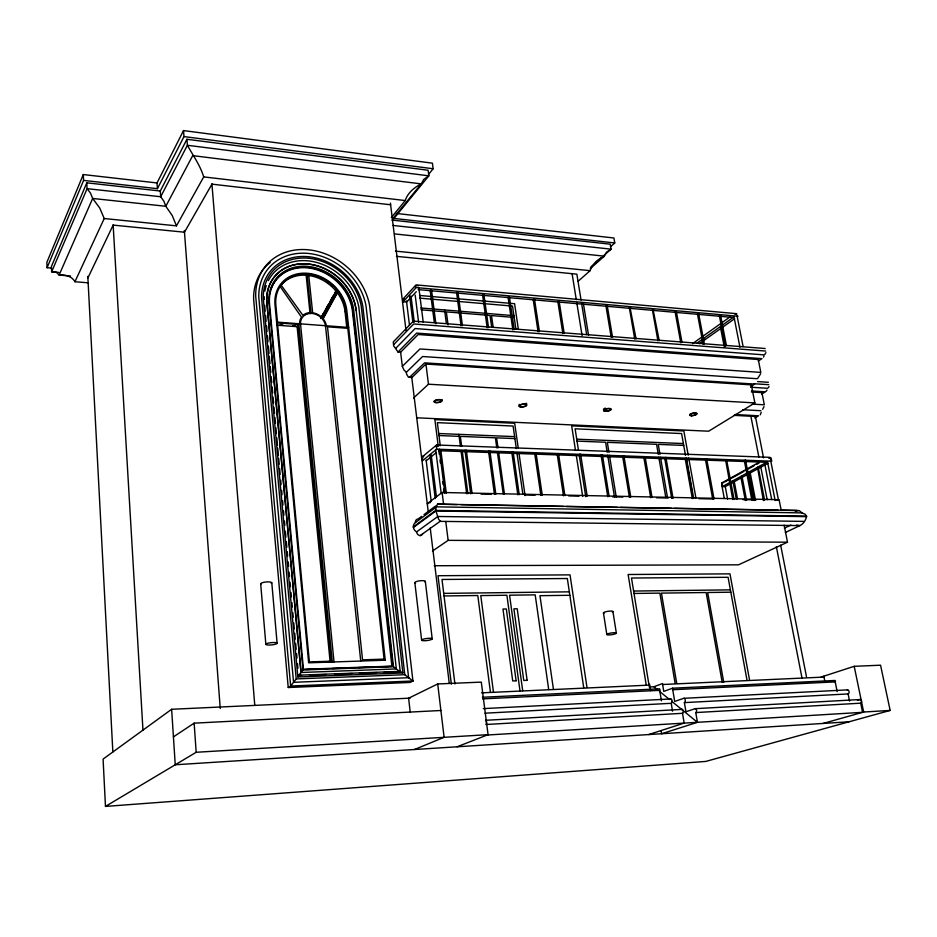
<?xml version="1.0" encoding="UTF-8"?>
<svg xmlns="http://www.w3.org/2000/svg" width="937" height="937" viewBox="0 0 937 937"><rect width="100%" height="100%" fill="white"/><g stroke="black" fill="none" stroke-linecap="round" stroke-linejoin="round"><path stroke-width="1.41" d="M412.924 322.469L409.68 296.42L410.289 296.045L411.038 296.221L414.295 322.269M434.335 322.668L430.165 290.411L430.786 290.025L431.535 290.212L435.892 323.874M431.535 290.212L430.212 290.482M761.219 412.339L760.27 414.798M461.074 325.877L456.6 292.754L457.233 292.367L457.959 292.555L462.445 325.678M441.842 493.658C439.734 492.885 445.157 491.714 444.665 493.143M487.205 327.903L482.578 295.05L483.211 294.675L483.925 294.85L488.552 327.704M483.914 294.921L482.578 295.05M765.904 352.628L764.744 354.573M512.867 329.894L508.1 297.31L508.744 296.935L509.447 297.111L514.214 329.695M509.447 297.111L508.627 297.498M489.91 451.002L495.825 494.174L494.443 494.267L488.528 451.142M538.096 331.85L533.188 299.524L533.832 299.161L534.523 299.336L539.431 331.651M534.5 299.407L533.223 299.594M760.668 373.711L757.693 378.396M562.856 333.513L557.855 301.714L558.511 301.339L559.178 301.515L564.179 333.314M559.178 301.515L557.855 301.714M763.948 356.048L763.526 357.126M583.411 303.67L582.1 303.857L583.411 303.67L588.541 335.212M578.094 281.299L590.134 270.664C592.137 263.859 598.169 259.104 604.342 256.164L606.462 252.229L611.053 249.16L610.198 244.182L392.322 220.113M764.03 406.623L762.659 409.258M769.019 386.548L768.281 387.789M391.361 217.571L405.229 200.553C407.654 192.893 414.306 187.4 421.263 183.886L423.735 179.4L428.853 175.84L428.115 170.241L186.92 139.273L160.297 191.019L160.695 196.747L163.893 201.244L165.814 206.281L172.256 215.545L176.449 225.852L104.218 218.532L99.72 207.979L92.658 198.457L90.608 193.291L87.094 188.665L86.79 182.82L160.297 191.019M611.193 337.261L605.946 305.966L606.602 305.614L607.246 305.778L612.505 337.074M607.246 305.778L605.97 306.036M634.759 339.089L629.395 308.039L630.062 307.687L636.059 338.901M630.648 307.922L629.406 308.109M428.549 174.387L433.152 168.754L432.402 163.167L183.511 130.583L157.029 182.949L83.288 174.551L46.85 262.372L47.084 267.724L51.371 268.087M47.084 267.724L83.592 180.396L83.288 174.551M86.79 182.82L51.418 266.436L51.652 271.8L58.808 272.409M657.938 340.892L652.457 310.088L653.124 309.737L659.226 340.705M653.71 309.971L652.457 310.088M402.875 672.953L400.193 671.372L299.067 675.19L297.837 676.971L402.875 672.953L361.26 306.282A52.847 43.887 39.9 0 0 307.793 258.19A52.847 43.887 39.9 0 0 263.274 298.317L297.837 676.971M676.409 311.904L675.144 312.091L676.397 311.845L682.007 342.415M87.844 282.787L74.948 281.732L104.218 218.532M87.891 277.949L113.143 225.103L184.472 232.212L211.938 184.144L390.624 204.77M384.076 672.321L400.005 671.712L396.339 668.924A13.809 5.681 38.8 0 0 395.145 667.987L393.458 666.734A4.287 1.769 38.8 0 0 392.849 666.301L352.898 310.569A44.812 37.257 39.8 0 0 307.137 267.221A44.812 37.257 39.8 0 0 269.551 303.928L303.471 669.276L301.866 671.396A14.418 1.593 -47.5 0 1 300.953 672.497L298.61 675.554L301.515 675.448M767.016 390.085L765.951 391.467M83.592 180.396L157.428 188.677L183.98 136.591L183.511 130.583M288.221 687.512L410.101 682.452L412.936 681L404.772 674.699L362.83 306.317A54.604 45.351 39.9 0 0 307.582 256.633A54.604 45.351 39.9 0 0 261.587 298.071L296.209 678.927L290.646 686.036L288.221 687.512L253.622 299.161A61.198 50.891 39.8 0 1 266.213 266.038M720.682 315.828L719.429 316.015L720.67 315.769L726.421 345.601M322.785 318.463L337.179 292.578L337.765 293.34A37.644 31.319 39.8 0 1 345.05 311.728L346.725 327.06M176.449 225.852L203.716 176.894C200.225 165.369 193.116 155.624 187.388 145.282L186.92 139.273M320.606 318.334L324.085 312.103M325.467 309.62L328.243 304.642M330.328 300.906L333.103 295.928M334.942 289.674L336.114 291.056L320.829 318.475L337.039 289.92L335.868 288.537A37.703 31.354 39.8 0 0 310.077 274.389M672.989 498.004L665.914 457.397M705.362 459.06L706.603 458.779M726.562 459.645L734.058 499.234M280.233 286.277L281.99 283.958A37.703 31.354 39.8 0 1 305.696 274.002L307.031 274.084L310.955 312.536L310.053 313.661L306.141 275.244L307.031 274.084M712.823 498.929L713.9 498.952M310.065 274.283L308.601 274.108L307.711 275.279L309.175 275.455M749.495 471.768L748.792 472.084L754.273 500.534M661.147 730.895L661.616 733.741L697.456 722.31L695.769 712.565A1.979 1.136 84.6 0 0 696.542 710.258A1.979 1.136 84.6 0 0 695.102 708.688L685.943 711.757L684.385 702.621A2.19 1.253 85 0 0 685.228 700.056A2.19 1.253 85 0 0 683.659 698.334L674.71 701.45L672.731 689.726L835.207 681.902L835.523 681.047L835.043 680.473L672.59 688.203L663.747 691.401L662.506 683.553L653.885 686.751L657.235 689.48M392.58 218.953L421.263 183.886L192.694 155.636L165.814 206.281L92.658 198.457L59.101 275.068L70.544 276.017M392.263 220.5L428.853 175.84L187.388 145.282L160.695 196.747L87.094 188.665L51.652 271.8L56.396 272.327L59.101 275.068C64.969 274.518 71.95 276.169 74.948 281.732M335.188 292.192L337.039 289.92M751.942 499.784L752.868 499.655M325.467 326.872L326.404 325.783A14.43 12.076 40.3 0 0 323.16 318.767L338.116 291.454L338.69 292.215A37.703 31.354 39.8 0 1 345.999 310.627L347.826 327.376M345.05 311.728L345.999 310.627M464.986 450.228L470.655 493.811M403.074 298.95L416.028 284.895L736.763 313.684M416.274 291.7L406.623 302.065L403.086 301.773L416.204 287.589L738.098 316.249M764.077 354.877L415.091 328.547L395.613 348.47L393.716 346.046A5.317 4.392 45.1 0 1 393.575 344.757L413.721 323.979L765.67 351.047M395.613 348.47L398.002 352.031L416.66 333.103L761.945 358.648L758.291 361.026M398.002 352.031L400.626 352.207L418.16 334.509L758.256 359.515L760.821 372.411L419.963 348.962L402.336 366.344L403.999 370.045L406.365 372.27A7.531 6.254 46.6 0 0 406.599 374.144L408.309 377.025L411.8 377.588L425.937 364.06L751.322 384.861M406.365 372.27L422.587 356.517L757.178 378.712M409.41 377.435L424.602 362.865L754.66 384.088L751.029 386.384M413.545 398.002L428.467 384.217L754.871 402.91L751.24 384.486M610.444 246.806L614.766 242.964L613.911 237.986L396.363 213.449M590.486 267.385L592.652 265.464M595.897 262.594L601.308 257.792M603.475 255.871L611.053 249.16L392.966 225.442M590.251 268.626L604.342 256.164L394.5 233.91M400.193 671.372L358.848 307.231A51.02 42.399 39.8 0 0 317.795 262.758A51.02 42.399 39.8 0 0 268.345 280.655M601.109 455.218L602.444 455.089L609.144 496.575M423.149 456.12L436.595 444.993L769.745 457.326L771.116 458.017L771.76 461.191L436.56 449.186L422.587 460.676L422.177 457.361A1.359 1.16 50.4 0 1 423.044 456.132L423.84 456.143M426.218 460.793L436.314 452.548M427.225 503.731L442.112 492.487L779.104 499.702L781.06 509.623M421.662 516.334L418.171 518.922A3.842 3.326 53.7 0 0 415.442 522.541A6.02 5.212 54 0 0 413.393 527.484L435.799 511.005L806.698 516.638L805.199 514.261L802.049 512.902L436.63 506.847L415.442 522.541M423.981 514.612L435.6 505.98M435.728 510.407L413.322 526.91A6.009 5.212 53.9 0 0 416.567 531.923A3.853 3.338 54.3 0 0 420.174 535.613L440.062 521.37L799.94 525.598C803.606 523.947 805.972 519.953 806.593 516.123L435.728 510.407L438.657 519.356L440.683 521.405M410.183 698.135L171.635 709.286L103.082 759.099L105.471 806.417L705.76 761.43L890.15 710.422L880.557 665.2L854.204 666.312L821.105 677.064M416.567 531.923L437.837 516.486L803.759 521.382M692.537 343.656L729.9 317.011M696.952 343.188L733.156 317.467L418.195 289.615M699.33 343.703L720.471 328.735M722.825 327.072L734.573 318.744M432.496 551.026L448.144 540.344L787.502 542.195L784.14 525.2M173.427 736.869L194.146 723.153L440.894 710.492M481.536 692.853L649.646 685.099L649.493 684.151M662.6 684.502L823.986 677.076L823.81 676.186M482.567 698.873L659.695 690.346L659.999 689.644L659.554 688.824L482.461 697.257M429.942 454.89L435.19 498.554M300.953 672.497L396.339 668.924L356.165 310.241A47.963 39.858 39.8 0 0 307.195 263.906A47.963 39.858 39.8 0 0 266.963 303.108L301.035 672.45L266.881 303.201A47.951 39.858 39.8 0 1 307.113 264A47.951 39.858 39.8 0 1 356.072 310.323M672.731 689.726L672.59 688.203M761.676 394.114L765.365 391.83L751.509 390.975M325.502 661.967L332.213 661.147L309.386 661.92L277.446 322.89L298.903 324.471L297.123 326.685L277.235 325.221M754.871 402.91L708.653 431.207L416.66 417.797M754.789 418.019L758.548 415.77L734.866 414.529M105.471 806.417L196.173 752.282L488.072 734.667L481.29 682.113L437.708 683.963L408.626 698.217L410.242 712.46M722.134 482.719L759.239 462.222M724.746 481.969L728.564 479.861M731.118 478.456L743.861 471.428M747.679 469.32L754.051 465.794M756.604 464.389L759.146 462.983M723.563 482.684L722.486 482.637A1.183 0.902 59.2 0 0 721.724 483.738L722.263 486.619L766.642 462.292L438.563 450.709M767.977 463.253L725.097 486.701L722.263 486.619M795.255 511.215L799.284 510.595L802.049 512.902M540.93 495.204L542.242 495.123L535.987 452.676M725.531 459.61L732.757 499.503M784.363 528.163L790.887 525.06M785.382 532.474L799.94 525.598L796.555 525.153M671.794 498.039L673.024 497.957M787.502 542.195L738.532 564.824L434.218 565.737M422.95 457.104L422.247 457.561L422.88 458.017M414.459 749.506L444.115 737.314L437.708 683.963M457.045 746.801L488.072 734.667M428.584 502.876L428.174 503.649M586.012 496.13L587.194 496.095L580.624 454.293L579.605 454.258M629.617 497.067L630.765 497.043L623.913 455.862M722.509 483.515L721.607 484.007L724.266 498.332M648.662 734.573L684.174 723.106L682.511 713.315A1.991 1.124 84.8 0 0 683.272 711.007A1.991 1.124 84.8 0 0 681.855 709.426M857.437 700.29L859.955 699.552A1.862 1.253 82.2 0 1 861.536 701.017A1.862 1.253 82.2 0 1 860.705 703.183L862.59 712.319L487.17 735.018M823.096 723.446L863.645 712.026L890.15 710.422M776.152 499.901L778.424 499.843L770.519 459.844M798.125 510.454L437.485 504.141L435.904 507.971L435.799 511.005M768.82 458.263L770.12 458.31M429.451 502.689L430.364 502.63M849.074 721.783L175.242 764.768L171.635 709.286M487.275 724.418L682.511 713.315M695.769 712.565L860.705 703.183M485.53 720.295L682.148 709.391M695.406 708.665L860.283 699.517M485.026 713.186L671.232 703.312A2.202 1.242 85.2 0 0 672.063 700.735A2.202 1.242 85.2 0 0 670.505 699.002M684.385 702.621L848.114 693.93A2.061 1.382 82.8 0 0 849.039 691.518A2.061 1.382 82.8 0 0 847.294 689.913M483.258 708.618L670.833 698.967M683.975 698.299L847.657 689.878M649.165 686.973L654.998 686.704M310.206 675.12L326.135 674.511M334.825 674.183L352.207 673.527M359.457 673.246L376.838 672.59M296.209 678.927L404.772 674.699M303.471 669.276L392.556 666.125M305.895 669.475L323.394 668.854M332.131 668.538L349.63 667.905M358.379 667.589L375.866 666.957M383.151 666.699L391.9 666.383L352.417 311.119A44.777 37.234 39.8 0 0 314.656 269.165A44.777 37.234 39.8 0 0 270.723 289.756M444.044 595.955L477.788 595.51L490.449 692.326M634.021 593.461L659.871 593.121L675.097 683.202M730.825 592.196L707.669 592.5L723.739 682.241M569.848 595.288L539.958 595.686L553.416 689.222M443.716 593.379L569.333 591.833M633.623 591.048L730.403 589.865M437.485 504.141L456.893 504.574M461.273 504.656L563.418 506.437M566.346 506.495L617.413 507.385M620.341 507.432L671.407 508.322M674.324 508.381L777.944 510.185M780.861 510.232L796.907 510.513M480.974 494.068L491.222 494.279M524.861 494.994L535.097 495.204M568.736 495.919L578.984 496.142M612.622 496.844L622.859 497.067M656.497 497.781L668.21 498.027M698.92 498.671L712.085 498.952M742.807 499.597L755.972 499.878M438.984 435.529L459.118 436.349M514.893 438.598L496.61 437.86L498.015 447.945M577.028 441.104L605.583 442.264L607.211 452.313M683.705 445.415L658.242 444.384L659.988 454.445M438.727 433.515L514.612 436.63M576.723 439.184L683.378 443.564M733.999 415.36L755.409 416.473M742.818 409.738L760.914 410.722M752.352 404.128L764.323 404.807L761.91 392.626L751.404 391.982M306.141 275.244L304.806 275.162A37.644 31.319 39.8 0 0 281.123 285.117L302.956 315.406A14.43 12.076 40.3 0 1 310.955 312.536M750.607 387.227L767.368 388.281M757.576 381.582L768.375 382.296M753.735 383.725L768.855 384.697M280.011 324.694L282.845 324.905M292.789 325.631L295.623 325.842M276.602 322.082L348.669 327.435M765.154 348.505L413.358 321.122L393.247 341.97L393.575 344.757M420.795 307.98L513.921 315.664M421.018 309.819L444.817 311.763M514.179 317.432L491.503 315.582L493.12 326.978M419.6 298.13L512.516 306.083L515.9 329.098M419.507 295.471L514.589 303.693L518.395 329.484M396.398 256.34L576.852 274.154L581.069 300.109M395.449 251.116L590.134 270.664M392.662 218.286L614.766 242.964M203.716 176.894L405.229 200.553M183.98 136.591L433.152 168.754M436.595 444.993L436.56 449.186M720.53 327.341L721.701 327.06L720.483 327.294L724.242 346.842M697.526 314.176L698.709 313.825L697.479 314.129L703.125 344.195M749.998 471.779L755.527 500.276M659.472 691.307L669.522 699.517M671.759 701.333L697.456 722.31M321.754 317.374L321.25 316.882A14.313 11.982 40.3 0 0 312.653 312.782L308.601 274.108M698.662 313.766L704.366 343.891M719.429 316.074L725.179 345.905M643.754 456.869L650.7 497.688M854.204 666.312L863.645 712.026M848.114 693.93L849.578 701.087M835.207 681.902L837.151 691.541M823.986 677.076L825.017 682.253M767.555 461.964L775.157 500.522M737.068 315.863L743.088 346.479M755.363 416.227L763.538 457.865M764.662 463.616L771.701 499.515M780.673 545.182L806.464 676.631M733.952 316.636L739.937 347.24M750.783 415.735L758.853 457.033M760.516 465.572L767.192 499.749M776.34 546.599L802.049 678.271M764.639 500.288L758.232 467.329L757.506 467.305L763.374 500.557M721.97 328.395L725.461 346.549M745.524 460.032L753.102 499.456M744.236 460.301L751.802 499.726M741.987 476.23L746.578 500.253M740.757 476.5L745.337 500.51M734.069 480.587L737.513 498.824M732.839 480.845L736.283 499.081M725.215 486.315L727.604 499.116M749.448 679.489L729.97 573.854L628.118 574.51L646.167 684.642M706.662 458.825L714.017 498.8M746.894 679.583L728.084 577.286L631.491 578.024L649.13 685.884M705.362 459.107L712.706 499.081M675.144 312.091L680.742 342.719M688.215 455.23L683.846 430.973L571.675 425.855L575.494 450.334M688.73 458.088L695.933 498.039M686.446 458.134L693.673 498.402M685.497 455.37L681.586 433.562L575.107 428.806L578.48 450.404M686.2 459.317L692.396 493.799M685.123 458.322L692.349 498.589M722.193 682.312L706.147 592.512L661.452 593.109L676.69 683.132M664.591 457.584L671.677 498.144M660.491 457.315L667.495 497.524M658.313 454.375L656.568 444.314L607.317 442.334L608.956 452.384M658.816 457.256L665.809 497.488M645.078 456.635L652.047 497.5M671.232 703.312L672.543 711.183M622.578 456.061L629.406 497.231M659.695 690.346L661.428 700.829M649.646 685.099L650.559 690.639M609.425 455.253L616.218 496.903M607.68 455.195L614.461 496.868M581.537 302.991L586.679 334.614M572.109 273.768L576.29 299.688M576.759 302.569L582.1 335.68M601.086 455.277L607.773 496.762M612.915 611.521L616.347 633.131A4.814 0.878 -8.3 0 1 609.273 634.923A4.814 0.878 -8.3 0 1 609.132 633.4A4.814 0.878 -8.3 0 1 616.347 633.131M579.16 454.726L585.742 496.715M603.44 612.915L606.825 634.513M576.173 454.656L582.685 496.423M558.475 453.496L564.894 495.614M557.105 453.684L563.5 495.814M586.995 687.5L570.024 574.873L438.012 575.716L451.341 684.104M583.728 687.723L567.342 578.516L441.995 579.464L454.925 683.963M534.605 452.876L540.836 495.322M518.208 447.851L514.671 423.255L434.885 419.612L438.165 445.602M519.039 453.637L525.071 495.603M516.334 448.624L513.101 426.042L437.345 422.657L440.273 445.731M516.943 452.911L522.893 494.431M548.695 689.503L535.191 594.866L509.564 595.206L522.694 690.698M513.136 451.845L519.227 494.631M511.743 452.044L517.821 494.83M491.632 326.861L490.016 315.453L446.352 311.88L448.073 324.893M498.613 452.266L504.434 494.033M496.809 447.898L495.404 437.813L460.348 436.396L461.66 446.434M497.406 452.22L503.216 494.01M519.976 690.827L506.894 595.241L480.775 595.581L493.471 692.197M466.321 450.147L472.084 493.6M444.571 309.948L446.34 323.335M462.234 450.732L467.891 493.729M458.861 434.346L460.43 446.387M461.004 450.685L466.649 493.705M440.812 449.971L446.317 493.307M418.839 287.565L423.231 322.223M439.301 449.163L444.829 492.85M438.903 451.376L439.266 454.269M439.992 460.044L440.355 462.925M442.732 481.7L443.096 484.581M443.646 488.915L444.009 491.808M425.972 364.341L428.467 384.217M442.112 492.487L443.576 504.094M445.766 521.487L448.144 540.344M435.693 449.69L441.186 493.366M415.185 295.096L418.605 322.328M431.196 454.878L436.431 496.903M406.471 300.894L409.457 325.069M426.124 460.055L431.231 501.506M403.086 301.773L402.84 299.711A1.242 1.007 44 0 1 403.824 298.68M390.413 203.083L406.049 330.726M411.741 377.131L428.268 512.024M430.224 527.988L449.245 683.19M400.626 352.207L402.336 366.344M425.316 581.397L432.215 638.87A5.329 1.054 -7 0 1 424.332 640.732A5.329 1.054 -7 0 1 424.215 638.905A5.329 1.054 -7 0 1 432.215 638.87M414.845 582.65L421.627 640.147M360.733 661.042L325.408 325.01A13.516 11.314 40.3 0 0 311.845 313.403A13.516 11.314 40.3 0 0 300.449 323.16L334.029 661.944M298.833 323.733L332.295 662.002M297.931 324.846L331.194 661.768M297.041 325.947L330.187 662.389M277.481 322.152L275.865 305.04A37.714 31.366 39.8 0 1 279.695 287.179L280.14 286.488L301.468 317.116A14.418 12.064 40.3 0 0 299.594 323.792M264.656 305.31L265.183 311.143M265.593 315.511L266.12 321.344M266.53 325.713L267.057 331.546M267.455 335.926L267.994 341.747M268.392 346.128L269.06 353.413M269.329 356.329L269.997 363.615M270.266 366.531L270.805 372.364M271.203 376.733L271.742 382.565M272.14 386.934L272.679 392.767M273.077 397.147L273.616 402.969M274.014 407.349L274.553 413.182M274.951 417.551L275.478 423.383M275.888 427.752L276.415 433.585M276.825 437.954L277.493 445.251M277.75 448.155L278.43 455.452M278.687 458.369L279.226 464.19M279.624 468.57L280.163 474.403M280.702 480.224L281.1 484.605M281.639 490.438L282.037 494.806M282.564 500.639L282.974 505.008M283.501 510.841L283.911 515.209M284.438 521.042L284.848 525.423M285.375 531.244L285.914 537.077M286.312 541.445L286.851 547.278M287.249 551.659L287.647 556.028M288.186 561.86L288.584 566.229M289.123 572.062L289.521 576.431M290.06 582.264L290.458 586.644M290.997 592.465L291.395 596.846M291.934 602.678L292.332 607.047M292.871 612.88L293.269 617.249M293.796 623.082L294.335 628.914M294.733 633.283L295.272 639.116M295.67 643.485L296.209 649.318M296.607 653.686L297.006 658.067M297.544 663.9L297.943 668.268M271.8 582.826L277.106 643.25A5.657 1.148 -5.7 0 1 268.614 645.054A5.657 1.148 -5.7 0 1 268.72 643.04A5.657 1.148 -5.7 0 1 277.106 643.25M260.673 583.81L265.85 644.316M211.903 183.746L254.782 705.397M184.355 230.502L220.242 708.501M157.029 182.949L157.428 188.677M194.146 723.153L196.173 752.282M113.131 224.798L142.963 730.122M87.809 276.368L112.85 752.001M604.798 408.181A3.678 1.206 -9.6 0 1 605.173 408.04M519.11 404.515A3.76 1.288 -8.5 0 1 519.274 404.339M525.915 403.367A3.76 1.288 -8.5 0 1 526.278 403.613M441.514 399.642A3.865 1.359 -7.3 0 1 441.058 400.263M604.084 613.278A4.79 0.949 -8.4 0 1 608.066 611.275A4.79 0.949 -8.4 0 1 612.376 612.06M260.954 584.196A5.587 1.359 -5.4 0 1 266.612 581.924A5.587 1.359 -5.4 0 1 271.25 583.446M415.559 583.165A5.271 1.242 -6.9 0 1 419.635 580.823A5.271 1.242 -6.9 0 1 424.976 581.889M734.983 314.305A1.605 0.586 -12.1 0 1 736.669 314.34M415.513 286.968A1.757 0.75 -7.1 0 1 416.286 285.738M416.731 285.644A1.757 0.75 -7.1 0 1 418.335 285.797M403.519 300.402A1.733 0.726 -6.9 0 1 402.933 299.688A1.733 0.726 -6.9 0 1 404.386 299.02M435.494 446.551A1.827 0.586 -7.2 0 1 436.092 446.246M436.97 446.035A1.827 0.586 -7.2 0 1 438.621 446.106M422.681 533.692A3.924 3.408 54.3 0 1 420.174 535.613M441.936 399.619A3.994 1.405 -7.3 0 1 441.081 400.38M526.465 403.367A3.889 1.324 -8.5 0 1 526.629 403.683M603.475 409.2A3.795 1.242 -9.6 0 1 603.627 408.848M485.776 720.412A2.132 0.96 86.6 0 1 486.514 722.591A2.132 0.96 86.6 0 1 485.811 724.5M264.222 299.559A51.02 42.399 39.8 0 1 264.234 296.678M264.855 291.044A51.02 42.399 39.8 0 1 266.237 285.68M266.986 265.276A61.198 50.891 39.8 0 1 270.219 262.465M303.916 315.172A14.406 12.064 40.3 0 1 306.821 314.012M309.175 275.56A37.644 31.319 39.8 0 1 334.86 289.744M320.22 278.055A38.558 32.081 39.8 0 1 322.34 279.085M326.439 281.498A38.558 32.081 39.8 0 1 328.407 282.869M330.292 284.333A38.558 32.081 39.8 0 1 332.096 285.89M335.458 289.275A38.558 32.081 39.8 0 1 336.992 291.091M269.516 294.464A44.777 37.234 39.8 0 1 270.043 292.075M703.488 339.253L704.659 339.135L703.488 339.253M412.936 681L290.646 686.036L255.707 296.244A61.444 51.008 39.9 0 1 307.477 249.722A61.444 51.008 39.9 0 1 369.611 305.567L412.936 681M516.123 680.812L512.726 680.953L502.97 609.027L506.32 608.968L516.123 680.812M527.133 680.344L523.771 680.485L513.886 608.827L517.212 608.769L527.133 680.344M408.626 677.709L293.55 682.3L258.788 297.24A57.848 48.033 39.9 0 1 307.512 253.377A57.848 48.033 39.9 0 1 366.027 305.989L408.626 677.709M393.458 666.734L302.944 670.002L268.966 303.658A45.573 37.89 39.8 0 1 307.195 266.354A45.573 37.89 39.8 0 1 353.741 310.428L393.458 666.734M384.076 659.121L362.549 659.847L327.505 326.826L347.791 328.325L384.076 659.121M385.248 660.21L308.648 662.81L274.998 304.958A38.616 32.116 39.8 0 1 307.383 273.276A38.616 32.116 39.8 0 1 346.831 310.674L385.248 660.21M691.494 415.712A3.596 1.124 -10.5 0 0 696.718 413.803A3.596 1.124 -10.5 0 0 691.342 413.767A3.596 1.124 -10.5 0 0 691.494 415.712M605.419 411.296A3.678 1.206 -9.6 0 0 610.807 409.41A3.678 1.206 -9.6 0 0 605.314 409.211A3.678 1.206 -9.6 0 0 605.419 411.296M521.007 406.974A3.76 1.277 -8.5 0 0 526.571 405.1A3.76 1.277 -8.5 0 0 520.949 404.737A3.76 1.277 -8.5 0 0 521.007 406.974M435.928 402.594A3.865 1.359 -7.3 0 0 441.678 400.767A3.865 1.359 -7.3 0 0 435.904 400.228A3.865 1.359 -7.3 0 0 435.928 402.594M435.646 402.395A3.994 1.405 -7.3 0 0 442.088 400.825A3.994 1.405 -7.3 0 0 436.818 399.853A3.994 1.405 -7.3 0 0 435.646 402.395M521.148 406.834A3.889 1.324 -8.5 0 0 526.805 404.866A3.889 1.324 -8.5 0 0 520.913 404.55A3.889 1.324 -8.5 0 0 521.148 406.834M605.478 411.167A3.795 1.242 -9.6 0 0 611.158 409.258A3.795 1.242 -9.6 0 0 605.607 408.965A3.795 1.242 -9.6 0 0 605.478 411.167M691.33 415.571A3.713 1.16 -10.5 0 0 697.034 413.744A3.713 1.16 -10.5 0 0 691.822 413.463A3.713 1.16 -10.5 0 0 691.33 415.571"/></g></svg>
